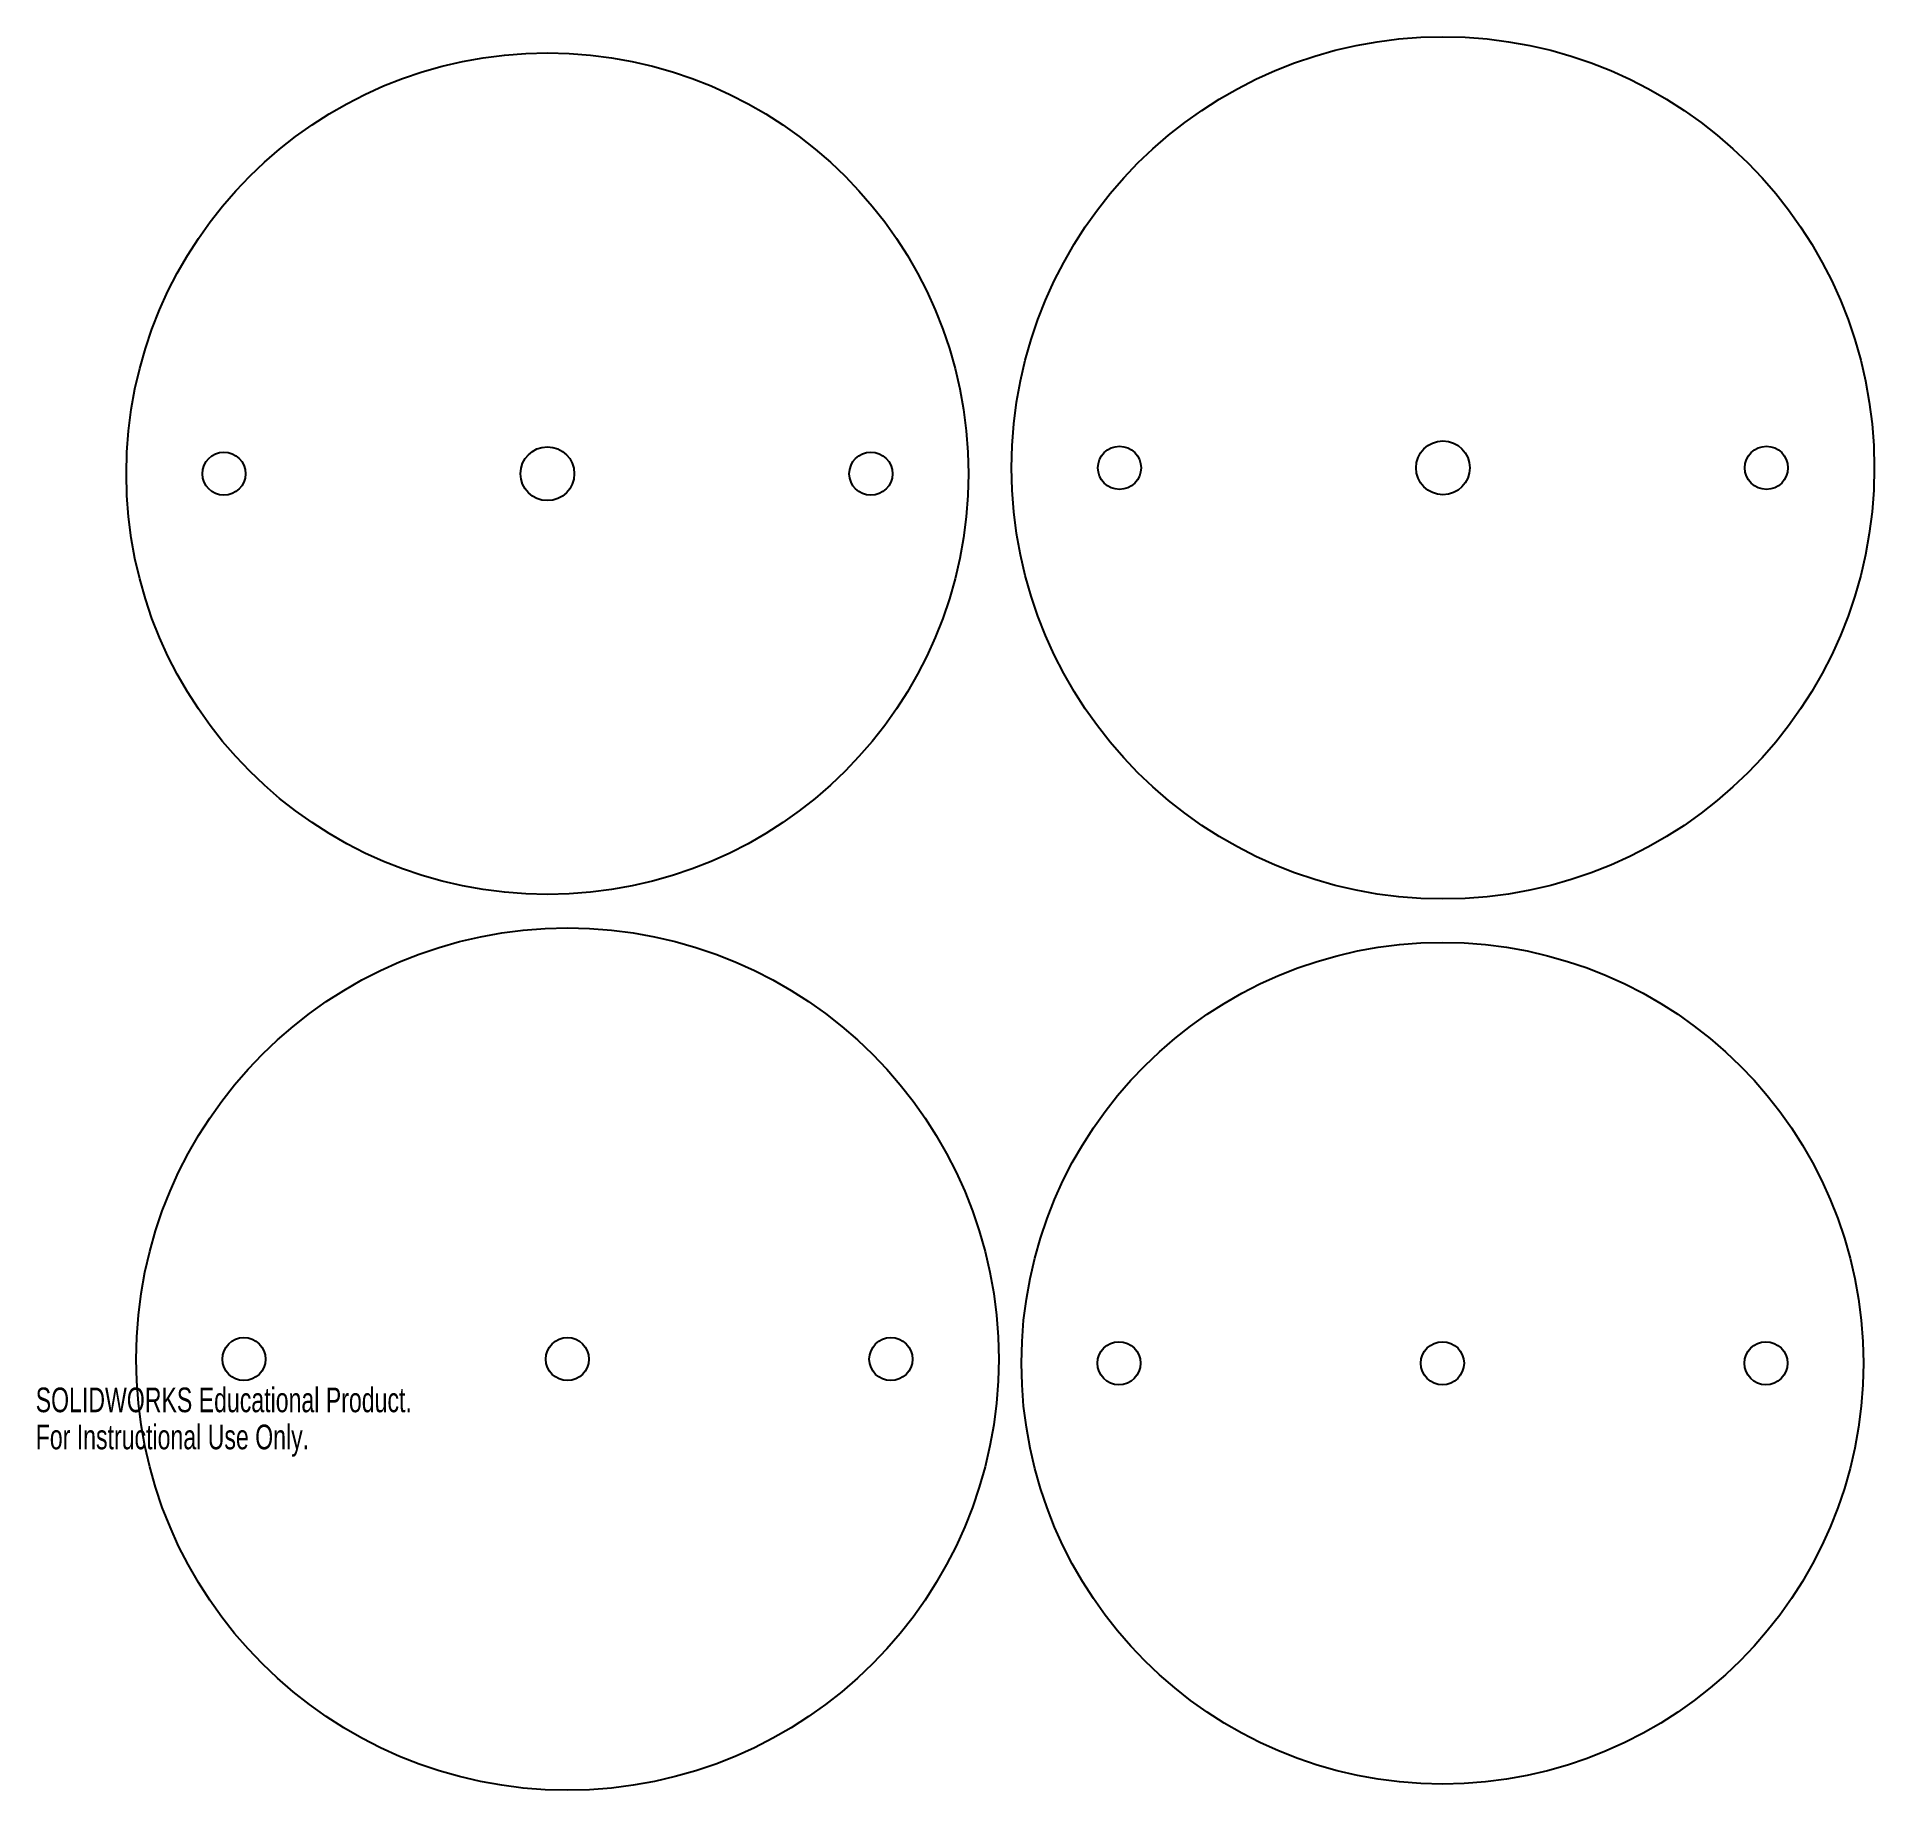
# Model space of a CAD drawing. Header units: inches. Extents: x 0 to 10.7, y -1.9 to 8.2.
import ezdxf

# ---------------------------------------------------------------- set-up
doc = ezdxf.new("R2010")
doc.units = ezdxf.units.IN
doc.header["$MEASUREMENT"] = 0
doc.styles.add('SLDTEXTSTYLE0', font='TXT', dxfattribs={"width": 0.7})

msp = doc.modelspace()

# ---------------------------------------------------------------- linework, layer by layer
at = {"color": 7, "linetype": 'Continuous', "lineweight": 25}
for centre, radius in [((8.157, 5.732), 2.5), ((8.157, 5.732), 2.5), ((2.966, 5.698), 2.44), ((2.966, 5.698), 2.44), ((8.157, 5.732), 0.156), ((8.157, 5.732), 0.156), ((1.091, 5.698), 0.125), ((1.091, 5.698), 0.125), ((2.966, 5.698), 0.156), ((2.966, 5.698), 0.156), ((4.841, 5.698), 0.125), ((4.841, 5.698), 0.125), ((6.282, 5.732), 0.125), ((6.282, 5.732), 0.125), ((10.032, 5.732), 0.125), ((10.032, 5.732), 0.125), ((3.082, 0.564), 2.5), ((3.082, 0.564), 2.5), ((8.154, 0.54), 2.44), ((1.207, 0.564), 0.125), ((1.207, 0.564), 0.125), ((3.082, 0.564), 0.125), ((3.082, 0.564), 0.125), ((4.957, 0.564), 0.125), ((4.957, 0.564), 0.125), ((6.279, 0.54), 0.125), ((8.154, 0.54), 0.125), ((10.029, 0.54), 0.125)]:
    msp.add_circle(centre, radius, dxfattribs=at)

# ---------------------------------------------------------------- texts
at = {"color": 7, "linetype": 'Continuous', "char_height": 0.14303, "attachment_point": 1, "style": 'SLDTEXTSTYLE0'}
for s, insert in [('SOLIDWORKS Educational Product.', (0, 0.399)), ('For Instructional Use Only.', (0, 0.184))]:
    msp.add_mtext(s, dxfattribs=dict(at, insert=insert))

doc.saveas('drawing.dxf')
